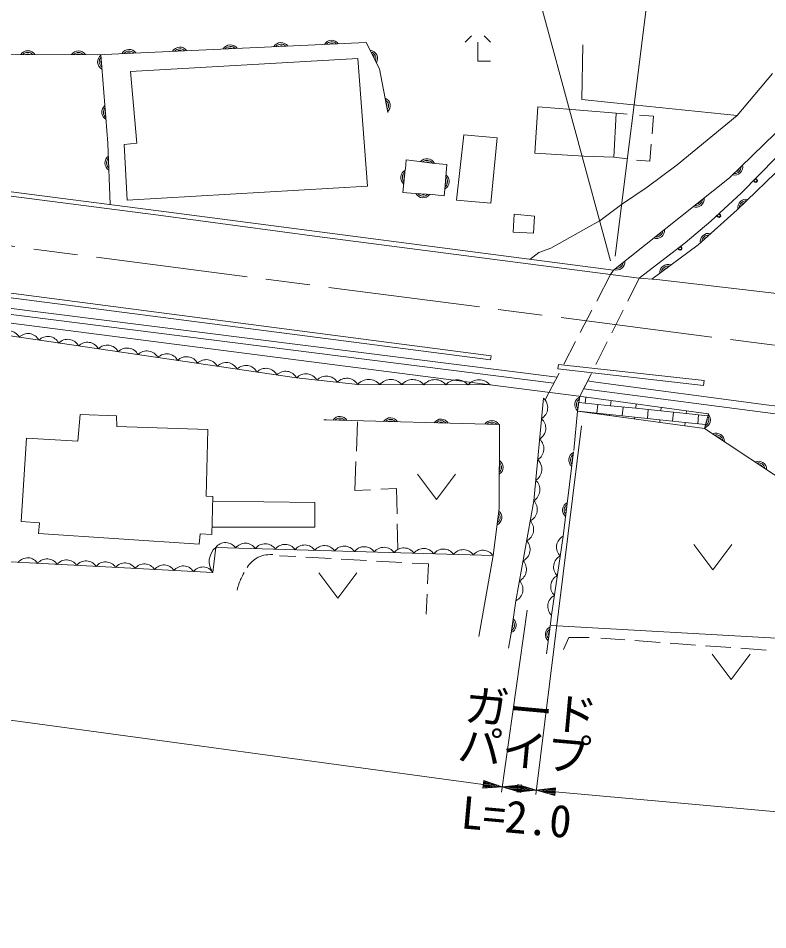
# Model space of a CAD drawing. Units: millimetres, scale not verified. Extents: x 40000 to 680000, y 20000 to 380000.
# Drawn here: x 397557 to 456759, y 240826 to 312830 of the extents above; entities that cross this region are included whole.
import ezdxf
from ezdxf.enums import TextEntityAlignment as Align

# ---------------------------------------------------------------- set-up
doc = ezdxf.new("R2010")
doc.units = ezdxf.units.MM
doc.header["$LTSCALE"] = 1000
doc.linetypes.add('CHAIN', pattern=[18.5, 12, -1.5, 3.5, -1.5])
for name, color, linetype, lineweight in [('M-BGD', 7, 'Continuous', 13), ('M-BMK', 2, 'CHAIN', 13), ('M-STR-HTXT', 7, 'Continuous', 13), ('M-STR-STRD', 7, 'Continuous', 13)]:
    doc.layers.add(name, color=color, linetype=linetype, lineweight=lineweight)
doc.styles.add('ＭＳ ゴシック', font='')
doc.styles.get('ＭＳ ゴシック').set_extended_font_data('MS Gothic')

msp = doc.modelspace()

# ---------------------------------------------------------------- linework, layer by layer
at = {"layer": 'M-BGD'}
for p, q in [((433370, 311433), (432870, 310933)), ((434870, 310933), (434370, 311433)), ((433870, 309433), (433870, 310933)), ((442156, 310741), (442071, 306423)), ((406426, 308624), (424376, 309640)), ((424376, 309640), (425138, 299565)), ((434870, 309433), (433870, 309433)), ((406934, 302952), (406426, 308624)), ((454348, 305153), (457142, 308455)), ((442071, 306423), (446135, 306000)), ((438368, 302160), (438590, 305824)), ((438590, 305824), (441278, 305613)), ((441278, 305613), (444780, 305322)), ((444780, 305322), (444611, 301851)), ((444780, 305322), (445664, 305241)), ((446135, 306000), (454348, 305153)), ((446617, 305179), (447726, 305085)), ((447726, 305085), (447621, 303708)), ((449606, 301258), (454348, 305153)), ((432165, 298464), (432758, 303629)), ((432758, 303629), (435382, 303375)), ((435382, 303375), (434874, 298210)), ((405918, 302867), (406934, 302952)), ((406172, 298464), (405918, 302867)), ((447559, 302879), (447457, 301532)), ((442240, 301936), (438368, 302160)), ((442240, 301936), (444611, 301851)), ((445669, 301716), (444611, 301851)), ((428137, 300901), (428201, 301643)), ((430478, 301359), (428201, 301643)), ((430478, 301359), (431413, 301265)), ((431251, 299296), (431413, 301265)), ((447457, 301532), (446379, 301615)), ((447236, 299480), (449606, 301258)), ((387044, 300416), (408628, 297618)), ((428125, 300869), (427946, 299053)), ((408628, 297279), (387546, 299988)), ((425138, 299565), (406172, 298464)), ((439874, 284002), (321479, 298958)), ((440116, 284466), (321721, 299422)), ((427946, 299053), (428914, 298987)), ((428914, 298987), (430259, 298899)), ((430259, 298899), (431202, 298812)), ((431202, 298812), (431251, 299296)), ((445204, 298126), (447236, 299480)), ((434874, 298210), (432165, 298464)), ((443510, 296856), (445204, 298126)), ((408628, 297618), (444564, 292937)), ((408628, 297279), (421158, 295586)), ((436652, 295924), (436737, 297364)), ((436737, 297364), (438346, 297194)), ((438346, 297194), (438261, 295840)), ((439616, 294654), (443510, 296856)), ((421158, 295586), (444349, 292587)), ((438261, 295840), (436652, 295924)), ((438684, 294316), (439616, 294654)), ((437970, 293760), (438684, 294316)), ((444349, 292587), (443245, 290474)), ((444564, 292937), (444349, 292587)), ((446604, 292295), (444349, 292587)), ((446604, 292295), (445697, 290489)), ((446604, 292295), (447998, 292199)), ((447998, 292199), (474160, 289151)), ((442875, 289765), (441949, 287992)), ((445339, 289774), (444441, 287987)), ((434825, 283866), (393104, 289233)), ((441579, 287283), (440653, 285510)), ((444083, 287272), (443186, 285484)), ((440283, 284801), (439179, 282688)), ((442827, 284769), (441920, 282963)), ((434825, 283866), (442035, 282948)), ((442221, 283563), (442539, 284182)), ((442539, 284182), (443172, 284071)), ((443172, 284071), (456634, 282293)), ((442221, 283563), (459682, 281277)), ((441725, 281798), (441920, 282963)), ((441840, 282486), (442348, 282433)), ((442035, 282948), (452075, 281581)), ((442348, 282433), (442397, 282898)), ((442348, 282433), (444337, 282224)), ((443269, 281632), (443343, 282328)), ((444337, 282224), (444380, 282628)), ((446326, 282015), (446362, 282358)), ((456634, 282293), (474922, 280092)), ((441445, 278673), (441725, 281798)), ((441725, 281798), (451764, 280431)), ((441834, 281783), (442275, 281737)), ((442273, 281723), (442275, 281737)), ((442275, 281737), (444264, 281528)), ((444337, 282224), (446326, 282015)), ((445258, 281423), (445332, 282119)), ((446326, 282015), (448315, 281806)), ((447247, 281214), (447321, 281910)), ((448315, 281806), (448345, 282088)), ((448315, 281806), (450304, 281597)), ((449237, 281005), (449310, 281701)), ((450304, 281597), (450327, 281818)), ((450304, 281597), (452030, 281415)), ((451764, 280431), (452075, 281581)), ((402447, 281531), (402278, 279414)), ((405331, 281431), (402447, 281531)), ((405340, 280587), (405331, 281431)), ((424265, 278626), (424355, 280941)), ((444256, 281453), (444264, 281528)), ((444264, 281528), (446253, 281319)), ((446239, 281183), (446253, 281319)), ((446253, 281319), (448242, 281110)), ((448221, 280913), (448242, 281110)), ((448242, 281110), (450231, 280901)), ((450204, 280643), (450231, 280901)), ((450231, 280901), (451845, 280731)), ((451226, 280796), (451299, 281492)), ((412522, 280346), (405340, 280587)), ((412389, 275078), (412522, 280346)), ((398214, 279668), (397790, 273064)), ((402278, 279414), (398214, 279668)), ((441418, 278582), (440594, 271913)), ((424144, 275513), (424234, 277827)), ((429097, 276819), (430597, 274819)), ((430597, 274819), (432097, 276819)), ((412930, 275051), (412389, 275078)), ((425387, 275579), (424144, 275513)), ((427428, 275689), (426186, 275622)), ((427477, 273688), (427428, 275689)), ((412930, 275051), (412858, 272053)), ((412920, 274672), (420989, 274588)), ((420989, 274588), (420989, 272641)), ((397790, 273064), (399230, 272980)), ((399230, 272980), (399145, 272133)), ((420989, 272641), (412878, 272641)), ((427545, 270887), (427496, 272888)), ((399145, 272133), (411856, 271287)), ((411856, 271287), (411928, 272103)), ((411928, 272103), (412858, 272053)), ((440594, 271913), (439673, 265681)), ((450914, 271266), (452414, 269266)), ((452414, 269266), (453914, 271266)), ((419477, 270299), (418186, 270370)), ((422273, 270146), (420276, 270255)), ((425069, 269993), (423072, 270102)), ((435069, 270382), (433934, 263980)), ((427865, 269840), (425868, 269949)), ((429955, 269725), (428664, 269796)), ((429889, 268141), (429955, 269725)), ((421296, 269018), (422796, 267018)), ((422796, 267018), (424296, 269018)), ((429789, 265757), (429856, 267341)), ((436494, 264246), (436870, 266817)), ((439562, 264790), (439673, 265681)), ((439562, 264790), (439295, 262635)), ((439657, 264868), (466540, 263328)), ((436494, 264246), (436279, 263079)), ((441057, 263906), (440638, 262974)), ((442643, 263906), (441057, 263906)), ((445467, 263723), (443575, 263860)), ((448260, 263521), (446265, 263665)), ((451053, 263319), (449058, 263463)), ((453845, 263117), (451851, 263261)), ((456638, 262915), (454643, 263060)), ((452359, 262595), (453859, 260595)), ((453859, 260595), (455359, 262595))]:
    msp.add_line(p, q, dxfattribs=at)
for points in [[(426743, 305385), (426101, 308825), (425044, 310918), (403790, 309949), (387001, 310002), (387044, 300416)], [(444564, 292937), (453746, 300222), (460945, 307224), (463122, 310434)], [(404081, 309962), (404645, 302973), (404822, 298111)], [(446604, 292295), (450235, 295084), (452256, 296791), (454687, 299029), (457429, 301824)], [(458110, 301330), (454352, 297696), (451265, 294919), (447597, 292227)], [(434825, 283866), (424370, 283901), (419545, 284425), (392932, 288322)], [(436870, 266817), (438281, 274711), (439050, 282823)], [(463945, 273855), (459009, 275619), (451764, 280431), (452075, 281581)], [(435069, 270382), (435537, 274093), (435581, 280739), (421900, 281106), (421695, 281119)], [(435069, 270382), (413165, 271031), (412932, 269042), (392945, 270089), (390812, 269984)]]:
    msp.add_lwpolyline(points, dxfattribs=at)
for centre in [(455793, 300006), (455793, 300006), (455793, 300006), (455793, 300006), (452898, 297240), (452898, 297240), (452898, 297240), (452898, 297240), (449840, 294649), (449840, 294649), (449840, 294649), (449840, 294649)]:
    msp.add_circle(centre, 100, dxfattribs=at)
for centre, radius, start, end in [((422307, 310438), 654, 35.38861, 149.83045), ((406323, 309710), 654, 35.38861, 149.83045), ((410319, 309892), 654, 35.38861, 149.83045), ((410319, 309892), 523, 45.19985, 140.01921), ((414315, 310074), 654, 35.38861, 149.83045), ((414315, 310074), 523, 45.19985, 140.01921), ((414315, 310074), 392, 67.0763, 118.14276), ((418311, 310256), 654, 35.38861, 149.83045), ((418311, 310256), 523, 45.19985, 140.01921), ((418311, 310256), 392, 67.0763, 118.14276), ((422307, 310438), 523, 45.19985, 140.01921), ((422307, 310438), 392, 67.0763, 118.14276), ((398309, 309612), 654, 32.59991, 147.04175), ((398309, 309612), 523, 42.41115, 137.23051), ((398309, 309612), 392, 64.2876, 115.35406), ((402308, 309600), 654, 32.59991, 147.04175), ((402308, 309600), 523, 42.41115, 137.23051), ((402308, 309600), 392, 64.2876, 115.35406), ((404482, 309393), 654, 127.38874, 241.83058), ((404482, 309393), 523, 137.19998, 232.01934), ((406323, 309710), 523, 45.19985, 140.01921), ((406323, 309710), 392, 67.0763, 118.14276), ((410319, 309892), 392, 67.0763, 118.14276), ((425288, 309648), 654, 329.5706, 84.01243), ((425288, 309648), 523, 339.38184, 74.2012), ((425288, 309648), 392, 1.25829, 52.32474), ((404482, 309393), 392, 159.07643, 210.14288), ((426285, 305910), 654, 313.35705, 67.79889), ((426285, 305910), 523, 323.16829, 57.98765), ((426285, 305910), 392, 345.04474, 36.1112), ((404804, 305406), 654, 127.38874, 241.83058), ((404804, 305406), 523, 137.19998, 232.01934), ((404804, 305406), 392, 159.07643, 210.14288), ((405056, 301399), 654, 124.86794, 239.30977), ((405056, 301399), 523, 134.67917, 229.49854), ((429839, 301082), 654, 25.65063, 140.09247), ((405056, 301399), 392, 156.55563, 207.62208), ((429839, 301082), 523, 35.46187, 130.28123), ((429839, 301082), 392, 57.33832, 108.40478), ((454129, 301089), 654, 256.9854, 11.42723), ((454129, 301089), 523, 266.79663, 1.616), ((428419, 300237), 654, 117.14024, 231.58208), ((428419, 300237), 523, 126.95148, 221.77084), ((428419, 300237), 392, 148.82793, 199.89439), ((430948, 299924), 654, 298.06966, 52.5115), ((430948, 299924), 523, 307.8809, 42.70026), ((454129, 301089), 392, 288.67309, 339.73954), ((430948, 299924), 392, 329.75735, 20.82381), ((455793, 300006), 145, 179.15664, 91.95101), ((455793, 300006), 116, 160.70731, 110.40034), ((429536, 299301), 654, 209.03447, 323.47631), ((429536, 299301), 523, 218.84571, 313.66507), ((429536, 299301), 392, 240.72216, 291.78862), ((451081, 298559), 654, 251.20894, 5.65078), ((451081, 298559), 523, 261.02018, 355.83954), ((451081, 298559), 392, 282.89663, 333.96309), ((455049, 297877), 654, 76.82086, 191.2627), ((455049, 297877), 523, 86.6321, 181.45146), ((455049, 297877), 392, 108.50855, 159.57501), ((452898, 297240), 145, 176.23098, 89.02534), ((452898, 297240), 116, 157.78164, 107.47467), ((447947, 296073), 654, 251.20894, 5.65078), ((447947, 296073), 523, 261.02018, 355.83954), ((447947, 296073), 392, 282.89663, 333.96309), ((452081, 295177), 654, 74.74504, 189.18688), ((452081, 295177), 523, 84.55628, 179.37564), ((452081, 295177), 392, 106.43273, 157.49919), ((449840, 294649), 145, 171.13087, 83.92523), ((449840, 294649), 116, 152.68153, 102.37456), ((444814, 293587), 654, 251.20894, 5.65078), ((444814, 293587), 523, 261.02018, 355.83954), ((444814, 293587), 392, 282.89663, 333.96309), ((448879, 292728), 654, 69.06397, 183.50581), ((448879, 292728), 523, 78.87521, 173.69457), ((448879, 292728), 392, 100.75166, 151.81812), ((396761, 287173), 982, 28.02406, 135.31545), ((398326, 286944), 982, 28.02406, 135.31545), ((399892, 286714), 982, 28.02406, 135.31545), ((401457, 286485), 982, 28.02406, 135.31545), ((403023, 286256), 982, 28.02406, 135.31545), ((404588, 286027), 982, 28.02406, 135.31545), ((406154, 285798), 982, 28.02406, 135.31545), ((407719, 285568), 982, 28.02406, 135.31545), ((409285, 285339), 982, 28.02406, 135.31545), ((410850, 285110), 982, 28.02406, 135.31545), ((412416, 284881), 982, 28.02406, 135.31545), ((413981, 284651), 982, 28.02406, 135.31545), ((415547, 284422), 982, 28.02406, 135.31545), ((417112, 284193), 982, 28.02406, 135.31545), ((418677, 283964), 982, 28.02406, 135.31545), ((420282, 283723), 1018, 31.17494, 136.41817), ((421890, 283549), 1018, 31.17494, 136.41817), ((423499, 283374), 1018, 31.17494, 136.41817), ((425239, 283149), 1149, 40.4872, 139.12956), ((426981, 283143), 1149, 40.4872, 139.12956), ((428724, 283137), 1149, 40.4872, 139.12956), ((430466, 283132), 1149, 40.4872, 139.12956), ((432209, 283126), 1149, 40.4872, 139.12956), ((433951, 283120), 1149, 40.4872, 139.12956), ((438346, 282071), 1030, 302.29124, 46.87472), ((442170, 282312), 654, 113.25566, 227.6975), ((442170, 282312), 523, 123.0669, 217.88626), ((442170, 282312), 392, 144.94335, 196.00981), ((451578, 281102), 654, 287.65507, 42.09691), ((422963, 280724), 654, 31.24146, 145.6833), ((422963, 280724), 523, 41.0527, 135.87206), ((422963, 280724), 392, 62.92915, 113.99561), ((426961, 280616), 654, 31.24146, 145.6833), ((426961, 280616), 523, 41.0527, 135.87206), ((426961, 280616), 392, 62.92915, 113.99561), ((430960, 280509), 654, 31.24146, 145.6833), ((430960, 280509), 523, 41.0527, 135.87206), ((430960, 280509), 392, 62.92915, 113.99561), ((434959, 280402), 654, 31.24146, 145.6833), ((434959, 280402), 523, 41.0527, 135.87206), ((438192, 280448), 1030, 302.29124, 46.87472), ((451578, 281102), 523, 297.46631, 32.28567), ((451578, 281102), 392, 319.34276, 10.40922), ((434959, 280402), 392, 62.92915, 113.99561), ((438038, 278826), 1030, 302.29124, 46.87472), ((452683, 279395), 654, 359.18895, 113.63079), ((452683, 279395), 523, 9.00019, 103.81955), ((452683, 279395), 392, 30.87664, 81.9431), ((437884, 277204), 1030, 302.29124, 46.87472), ((441695, 277943), 654, 115.73877, 230.18061), ((441695, 277943), 523, 125.55001, 220.36937), ((441695, 277943), 392, 147.42646, 198.49292), ((435205, 277355), 654, 302.39755, 56.83939), ((435205, 277355), 523, 312.20879, 47.02815), ((435205, 277355), 392, 334.08524, 25.1517), ((456015, 277182), 654, 359.18895, 113.63079), ((456015, 277182), 523, 9.00019, 103.81955), ((456015, 277182), 392, 30.87664, 81.9431), ((437730, 275581), 1030, 302.29124, 46.87472), ((437545, 274027), 1004, 296.84627, 42.89414), ((441205, 273973), 654, 115.73877, 230.18061), ((441205, 273973), 523, 125.55001, 220.36937), ((435093, 273403), 654, 295.59255, 50.03439), ((435093, 273403), 523, 305.40379, 40.22315), ((441205, 273973), 392, 147.42646, 198.49292), ((435093, 273403), 392, 327.28024, 18.3467), ((437263, 272449), 1004, 296.84627, 42.89414), ((436981, 270870), 1004, 296.84627, 42.89414), ((441048, 271050), 975, 117.73507, 225.45501), ((414095, 269914), 1454, 129.76832, 216.86395), ((413930, 270442), 966, 34.16091, 142.44583), ((415495, 270396), 966, 34.16091, 142.44583), ((417059, 270350), 966, 34.16091, 142.44583), ((418624, 270303), 966, 34.16091, 142.44583), ((420189, 270257), 966, 34.16091, 142.44583), ((421753, 270211), 966, 34.16091, 142.44583), ((423318, 270164), 966, 34.16091, 142.44583), ((424882, 270118), 966, 34.16091, 142.44583), ((426447, 270072), 966, 34.16091, 142.44583), ((428012, 270025), 966, 34.16091, 142.44583), ((429576, 269979), 966, 34.16091, 142.44583), ((431141, 269933), 966, 34.16091, 142.44583), ((432705, 269886), 966, 34.16091, 142.44583), ((434270, 269840), 966, 34.16091, 142.44583), ((398298, 269267), 941, 32.08601, 141.91648), ((399835, 269186), 941, 32.08601, 141.91648), ((401372, 269106), 941, 32.08601, 141.91648), ((440817, 269492), 975, 117.73507, 225.45501), ((402910, 269025), 941, 32.08601, 141.91648), ((404447, 268945), 941, 32.08601, 141.91648), ((405985, 268864), 941, 32.08601, 141.91648), ((407522, 268784), 941, 32.08601, 141.91648), ((409060, 268703), 941, 32.08601, 141.91648), ((410597, 268623), 941, 32.08601, 141.91648), ((412135, 268542), 941, 32.08601, 141.91648), ((436699, 269291), 1004, 296.84627, 42.89414), ((440587, 267934), 975, 117.73507, 225.45501), ((436417, 267713), 1004, 296.84627, 42.89414), ((440357, 266376), 975, 117.73507, 225.45501), ((436231, 264891), 654, 294.45729, 48.89913), ((436231, 264891), 523, 304.26853, 39.08789), ((436231, 264891), 392, 326.14498, 17.21144), ((439840, 264151), 654, 115.69549, 230.13733), ((439840, 264151), 523, 125.50673, 220.32609), ((439840, 264151), 392, 147.38318, 198.44964)]:
    msp.add_arc(centre, radius, start, end, dxfattribs=at)
for points in [[(417663, 270479), (417098, 270438), (416791, 270445), (416347, 270158), (416015, 269943), (415877, 269787), (415632, 269443)], [(415394, 269049), (415186, 268638), (415111, 268514), (414990, 268148), (414925, 267952), (414901, 267880), (414845, 267640)]]:
    msp.add_open_spline(points, degree=3, knots=[0, 0, 0, 0, 1, 1, 1, 2, 2, 2, 2], dxfattribs=at)
at = {"layer": 'M-BMK'}
msp.add_line((367046, 298727), (464672, 286032), dxfattribs=at)
at = {"layer": 'M-STR-HTXT'}
for p, q in [((444349, 293667), (435356, 326761)), ((444700, 294025), (448369, 323142)), ((442047, 280644), (438435, 251517)), ((437755, 266070), (435720, 251688)), ((434293, 252312), (336166, 265605)), ((434333, 252609), (434253, 252015)), ((435780, 252111), (434253, 252015)), ((434558, 252034), (434261, 252074)), ((434269, 252134), (434864, 252053)), ((435169, 252072), (434277, 252193)), ((434285, 252253), (435474, 252092)), ((435780, 252111), (434293, 252312)), ((434301, 252372), (435490, 252210)), ((435201, 252310), (434309, 252431)), ((434317, 252490), (434912, 252410)), ((434623, 252510), (434325, 252550)), ((435780, 252111), (434333, 252609)), ((435780, 252111), (437301, 252272)), ((435780, 252111), (437246, 251675)), ((435780, 252111), (437273, 251974)), ((437268, 251914), (436073, 252024)), ((437279, 252033), (436084, 252143)), ((436388, 252175), (437284, 252093)), ((437290, 252153), (436692, 252208)), ((437012, 252299), (436957, 251701)), ((436990, 252060), (438185, 251950)), ((437892, 252037), (436996, 252120)), ((436997, 252240), (437295, 252213)), ((437001, 252179), (437599, 252124)), ((437305, 252212), (437007, 252239)), ((438478, 251863), (437012, 252299)), ((437246, 251675), (437301, 252272)), ((438478, 251863), (439999, 252027)), ((439945, 251429), (439999, 252027)), ((436366, 251936), (437262, 251854)), ((437257, 251794), (436659, 251849)), ((436953, 251762), (437251, 251735)), ((438478, 251863), (436957, 251701)), ((437261, 251734), (436963, 251761)), ((436968, 251821), (437566, 251766)), ((437870, 251798), (436974, 251881)), ((436979, 251940), (438174, 251831)), ((438478, 251863), (436985, 252000)), ((438478, 251863), (439945, 251429)), ((438478, 251863), (439972, 251728)), ((439967, 251668), (438772, 251776)), ((439978, 251787), (438783, 251896)), ((439065, 251689), (439961, 251608)), ((439087, 251928), (439983, 251847)), ((439956, 251548), (439358, 251603)), ((439988, 251907), (439391, 251961)), ((439652, 251516), (439951, 251489)), ((439695, 251994), (439994, 251967)), ((560512, 240826), (439972, 251728))]:
    msp.add_line(p, q, dxfattribs=at)
at = {"layer": 'M-STR-STRD'}
for p, q in [((434851, 285834), (371486, 294055)), ((371548, 294453), (434909, 286156)), ((434909, 286156), (434851, 285834)), ((440168, 285131), (440222, 285489)), ((440222, 285489), (451727, 284216)), ((451679, 283819), (440168, 285131)), ((451727, 284216), (451679, 283819))]:
    msp.add_line(p, q, dxfattribs=at)

# ---------------------------------------------------------------- texts
at = {"layer": 'M-STR-HTXT', "style": 'ＭＳ ゴシック'}
for s, p in [('ガード', (432653, 256576)), ('パイプ', (432115, 253428)), ('L=2.0', (432378, 248085))]:
    msp.add_text(s, height=2566, rotation=354.832, dxfattribs=at).set_placement(p, align=Align.BOTTOM_LEFT)

doc.saveas('drawing.dxf')
